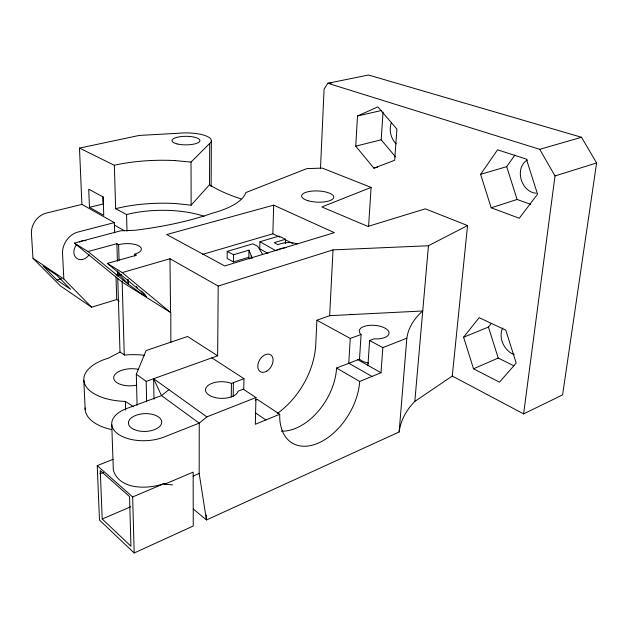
<?xml version="1.0" encoding="UTF-8"?>
<svg xmlns="http://www.w3.org/2000/svg" width="628" height="628" viewBox="0 0 628 628"><rect width="100%" height="100%" fill="white"/><g stroke="black" fill="none" stroke-linecap="round" stroke-linejoin="round"><path stroke-width="0.94" d="M414.825 401.394L452.27 376.054L467.554 225.546L428.445 245.736L414.825 401.394A192.529 96.618 12.3 0 0 399.141 431.97L206.463 519.968L199.186 473.481L199.233 423.139L206.871 416.866L255.957 397.555L255.329 424.269L279.735 414.26A53.678 33.904 -59.2 0 0 317.47 443.447A53.678 33.904 -59.2 0 0 359.695 381.463L381 372.718L382.837 347.637L406.85 338.186A200.097 86.593 10.2 0 1 420.579 312.972L422.738 310.986L329.645 315.672L316.904 320.233L315.774 344.427A67.384 45.208 -58.9 0 1 277.278 413.507M79.481 148.09L114.343 165.282L115.654 208.677A84.788 32.373 -0.7 0 1 175.495 203.535L191.132 205.183L209.501 184.742L209.705 143.419A25.434 7.779 -0.1 0 0 204.469 135.342A25.434 7.779 -0.1 0 0 178.391 133.269L139.22 135.436L79.481 148.09L81.907 204.414L114.335 222.618L114.649 232.917M211.126 186.602L211.369 140.539M217.641 355.793L187.56 336.475L146.081 350.573L136.323 374.217L146.198 381.384L217.641 355.793L218.199 286.07L169.976 258.736L122.232 272.583L107.341 263.399L136.512 255.172L134.706 254.12A14.821 5.817 -1.5 0 0 139.008 245.995A14.821 5.817 -1.5 0 0 118.614 244.708L116.887 243.695L88.069 251.545L74.355 243.091L120.694 230.806L134.847 230.295A180.448 58.82 -1.9 0 0 210.718 213.748L212.013 213.277A86.248 29.736 -0.6 0 0 245.838 192.576L306.817 168.634L322.274 168.1L371.093 187.411L368.605 226.104M227.218 251.396L227.14 258.516L233.498 261.9L248.821 257.252L248.963 250.148L233.6 254.74L227.218 251.396L252.817 243.837L257.7 246.294L262.63 254.348M231.261 397.029L231.442 383.402L243.954 378.668L243.75 389.313M233.498 261.9L233.6 254.74M233.2 396.276L233.396 382.664M251.192 258.658L251.247 255.965L248.963 250.148M285.324 243.609L285.465 239.252L278.958 236.112L259.914 241.741L259.749 248.743L267.96 253.437M279.798 237.164L272.85 233.812L273.667 205.152L166.695 234.542L224.73 265.942L334.347 232.65L273.667 205.152M320.5 168.155L324.087 89.035L327.847 83.281L368.495 75.015L581.528 137.281L596.6 162.958L562.594 394.918L523.611 413.876L452.27 376.054M329.645 315.672L333.028 249.881L428.445 245.736M355.746 146.159L357.497 115.999L377.86 106.878L396.912 129.148L394.659 160.266L373.88 168.155L355.746 146.159L381.188 139.809L395.562 156.882M316.904 320.233L350.251 338.429L348.76 363.219L371.957 376.431M368.408 363.117A14.813 6.979 4.9 0 1 359.506 359.161L361.084 334.504A14.954 6.751 4.6 0 1 369.311 325.375A14.954 6.751 4.6 0 1 388.889 331.961A14.954 6.751 4.6 0 1 373.99 338.853L369.617 340.533L367.937 365.386M381.188 139.809L383.049 112.019M399.141 431.97L406.85 338.186M523.611 413.876L555.011 175.934L539.711 149.315L327.847 83.281L331.717 83.006M480.608 174.333L497.564 149.817L526.413 159.135L537.544 194.154L519.278 218.254L491.198 207.79L480.608 174.333L506.686 166.671L515.007 154.959M463.59 337.228L479.148 317.658L505.775 330.147L516.192 363.102L499.503 382.162L473.536 368.801L463.59 337.228L488.443 327.062L491.481 323.326M191.132 205.183L191.038 162.095L209.705 143.419M168.94 389.69L161.498 395.616L126.982 408.388A33.331 17.804 -2 0 0 117.334 433.501A33.331 17.804 -2 0 0 164.002 437.064L199.233 423.139L161.498 395.616L153.624 378.723L206.871 416.866M170.855 342.755L170.792 312.289M116.086 274.46L117.86 275.943L119.508 274.883A14.648 6.115 -1.7 0 1 121.102 274.483M144.385 355.291A47.006 23.346 -2.2 0 0 124.705 355.055L120.003 352.072L108.518 358.117A47.006 23.346 -2.2 0 0 84.647 383.771A47.006 23.346 -2.2 0 0 125.38 401.41L133.529 406.716M113.181 459.296L97.23 465.631L99.475 520.047L134.172 552.985L193.243 526.005L193.157 472.123L164.646 484.204L164.63 483.403C148.506 489.377 119.501 490.342 113.33 470.168L111.745 424.426M473.536 368.801L498.224 358.054L513.837 365.779M102.207 518.995L130.946 546.211L129.549 496.575L100.26 470.553L102.207 518.995L130.671 506.796M193.165 476.048L199.186 473.481M97.23 465.631L132.657 496.944L164.63 483.403M103.565 472.413L100.386 473.685L99.899 473.253M371.093 187.411L321.842 206.95L367.93 226.433L425.305 208.834L467.554 225.546M255.494 400.044L257.205 399.369L279.735 414.26M281.273 431.146A52.493 33.998 -59.1 0 0 336.577 368.032L359.506 359.161M350.251 338.429L361.084 334.504M491.198 207.79L517.103 199.476L530.707 204.351M218.199 286.07L333.028 249.881M555.011 175.934L596.6 162.958M81.907 204.414L47.006 212.931A17.89 14.734 -56.6 0 0 31.486 234.385L32.978 258.289L60.492 285.976L91.586 307.202L116.722 299.548L119.179 301.15M285.465 239.252L274.216 242.612L277.851 244.661C283.989 242.306 290.952 241.796 297.232 243.899M202.624 254.364L272.85 233.812M539.711 149.315L581.528 137.281M56.952 280.025L70.611 289.288L56.661 275.142L43.049 266.005L56.952 280.025L61.607 278.706M373.88 168.155L377.648 167.142M114.335 222.618L78.649 231.865A18.612 14.923 -57.1 0 0 62.58 254.269L63.836 278.981L91.586 307.202M89.466 207.334L103.761 215.333L103.118 196.941L88.736 189.216L89.466 207.334L103.18 203.951L102.913 196.368M357.497 115.999L381.274 110.536M121.22 274.609L119.508 274.883L117.797 273.824M286.337 247.511L280.873 248.539L275.566 250.556L259.914 241.741M350.22 314.33L353.156 314.487M164.646 484.204L172.488 484.863M175.149 160.611L191.038 162.095M231.442 383.402L228.074 382.389A16.344 8.321 0.6 0 0 206.243 387.445A16.344 8.321 0.6 0 0 218.434 398.152A16.344 8.321 0.6 0 0 238.075 391.173L243.264 389.179L255.957 397.555M285.018 239.676L292.836 243.452M369.617 340.533L382.837 347.637M115.654 208.677L126.558 214.548A63.522 24.233 -0.7 0 1 204.037 216.283M357.756 359.663L381 372.718M114.406 225.075L124.501 230.766M336.577 368.032L359.695 381.463M169.976 258.736L170.557 312.477L122.17 282.129L74.355 243.091M211.864 357.858L243.954 378.668M32.978 258.289L63.836 278.981M255.47 412.91L265.872 419.944M88.069 251.545L126.236 282.624L140.743 293.284L146.497 296.62L141.536 291.109M107.341 263.399L144.927 294.634M122.232 272.583L170.557 312.477M193.369 509.112L206.463 519.968L206.227 515.078M128.363 279.656L128.489 284.351L119.508 274.883L119.453 272.937M251.247 255.965L252.676 258.147M136.347 286.399L137.265 288.032M248.821 257.252L249.371 258.909M506.686 166.671L517.103 199.476M488.443 327.062L498.224 358.054M127.515 279.546L128.489 284.351M83.838 380.262L85.157 409.456M122.13 280.724L124.266 355.11M116.887 243.695L117.412 261.185M117.711 270.904L117.86 275.943M117.758 278.22L120.003 352.072M116.023 277.026L116.722 299.548M125.38 401.41L125.631 410.092M118.614 244.708L119.077 260.282M132.657 496.944L134.172 552.985M126.558 214.548L126.997 231.206M134.706 254.12L134.753 256.036M136.323 374.217L137.077 405.382M146.198 381.384L146.622 401.81M153.624 378.723L153.986 399.282M240.932 198.895A146.897 47.194 2.4 0 1 209.501 184.742M89.152 254.725A10.072 8.046 -57.3 0 1 76.49 258.147A10.072 8.046 -57.3 0 1 76.71 244.488M79.513 242.047A10.072 8.046 -57.3 0 1 85.926 240.775M111.753 429.607A46.464 24.17 -2.4 0 1 85.133 407.925M114.335 165.25A86.248 29.736 -0.6 0 1 175.149 160.58M136.331 385.231A17.223 8.549 -2.2 0 1 113.723 377.153A17.223 8.549 -2.2 0 1 138.607 369.397M536.226 193.212A17.6 14.012 71.9 0 1 521.028 179.011A17.6 14.012 71.9 0 1 527.52 159.936M396.19 143.867A15.739 11.163 77.4 0 1 391.527 122.287M514.136 354.561A16.823 12.168 62.5 0 1 502.847 327.981M177.19 143.945A13.981 4.278 -0.1 0 0 199.759 141.229A13.981 4.278 -0.1 0 0 180.856 136.621A13.981 4.278 -0.1 0 0 177.19 143.945M307.822 200.638A16.1 5.605 2.3 0 0 333.625 197.883A16.1 5.605 2.3 0 0 311.629 191.155A16.1 5.605 2.3 0 0 307.822 200.638M134.266 429.583A16.666 8.894 -2 0 0 161.459 423.743A16.666 8.894 -2 0 0 139.51 414.292A16.666 8.894 -2 0 0 134.266 429.583M266.908 371.054A9.915 6.649 -58.9 0 0 271.202 355.205A9.915 6.649 -58.9 0 0 258.194 363.384A9.915 6.649 -58.9 0 0 266.908 371.054"/></g></svg>
